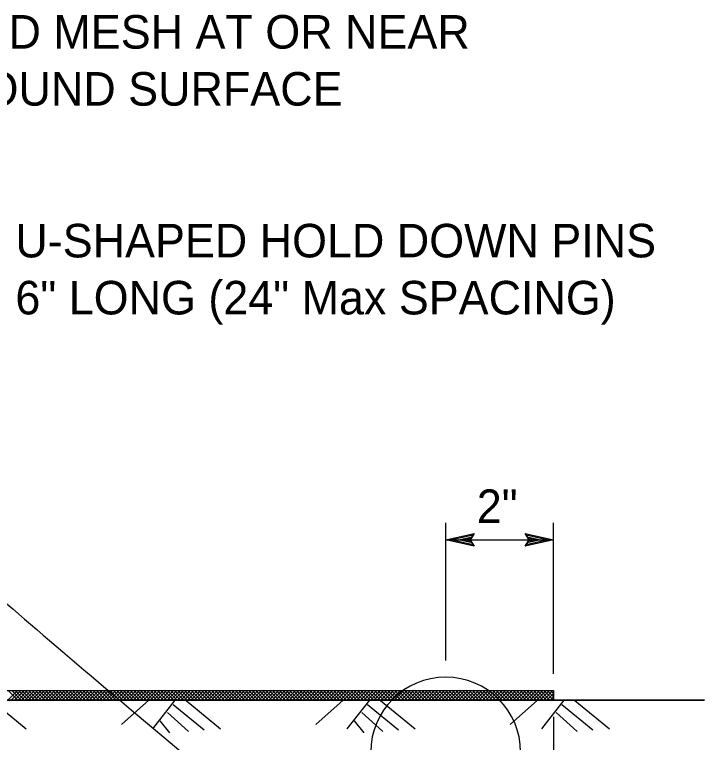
# Model space of a CAD drawing. Extents: x -894 to 866, y -476 to 714.
# Drawn here: x 565.3 to 709.3, y 104.4 to 256.3 of the extents above; entities that cross this region are included whole.
import ezdxf

# ---------------------------------------------------------------- set-up
doc = ezdxf.new("R2010")
doc.units = 0
for name, color, linetype in [('36 Drainage', 7, 'Continuous'), ('37 Drain Anno', 7, 'Continuous'), ('57 Undefined', 7, 'Continuous'), ('60 Nongeo Data', 7, 'Continuous')]:
    doc.layers.add(name, color=color, linetype=linetype)

# ---------------------------------------------------------------- blocks, each defined once
blk = doc.blocks.new('AHT')
at = {"layer": '60 Nongeo Data'}
blk.add_lwpolyline([(-5.9055, 1.3189), (0, 0), (-5.9059, -1.3094), (-5.6957, -0.9602), (-1.3693, -0.0035), (-5.6968, 0.9693), (-5.4886, 0.6205), (-2.7193, 0.002), (-5.4858, -0.6114), (-5.2756, -0.2622), (-4.0791, 0.0031), (-5.2799, 0.2713), (-5.1181, 0), (-5.9059, -1.3094), (-5.1181, 0)], close=True, dxfattribs=at)

msp = doc.modelspace()

# ---------------------------------------------------------------- linework, layer by layer
at = {"layer": '36 Drainage'}
for p, q in [((563.93, 113.19), (565.93, 115.19)), ((564.02, 115.19), (566.02, 113.19)), ((564.64, 113.19), (566.64, 115.19)), ((564.73, 115.19), (566.73, 113.19)), ((565.35, 113.19), (567.35, 115.19)), ((565.43, 115.19), (567.43, 113.19)), ((566.05, 113.19), (568.05, 115.19)), ((566.14, 115.19), (568.14, 113.19)), ((566.76, 113.19), (568.76, 115.19)), ((566.85, 115.19), (568.85, 113.19)), ((567.47, 113.19), (569.47, 115.19)), ((567.55, 115.19), (569.55, 113.19)), ((568.17, 113.19), (570.17, 115.19)), ((568.26, 115.19), (570.26, 113.19)), ((568.88, 113.19), (570.88, 115.19)), ((568.97, 115.19), (570.97, 113.19)), ((569.59, 113.19), (571.59, 115.19)), ((569.68, 115.19), (571.68, 113.19)), ((570.3, 113.19), (572.3, 115.19)), ((570.38, 115.19), (572.38, 113.19)), ((571, 113.19), (573, 115.19)), ((571.09, 115.19), (573.09, 113.19)), ((571.71, 113.19), (573.71, 115.19)), ((571.8, 115.19), (573.8, 113.19)), ((572.42, 113.19), (574.42, 115.19)), ((572.5, 115.19), (574.5, 113.19)), ((573.12, 113.19), (575.12, 115.19)), ((573.21, 115.19), (575.21, 113.19)), ((573.83, 113.19), (575.83, 115.19)), ((573.92, 115.19), (575.92, 113.19)), ((574.54, 113.19), (576.54, 115.19)), ((574.63, 115.19), (576.63, 113.19)), ((575.25, 113.19), (577.25, 115.19)), ((575.33, 115.19), (577.33, 113.19)), ((575.95, 113.19), (577.95, 115.19)), ((576.04, 115.19), (578.04, 113.19)), ((576.66, 113.19), (578.66, 115.19)), ((576.75, 115.19), (578.75, 113.19)), ((577.37, 113.19), (579.37, 115.19)), ((577.45, 115.19), (579.45, 113.19)), ((578.07, 113.19), (580.07, 115.19)), ((578.16, 115.19), (580.16, 113.19)), ((578.78, 113.19), (580.78, 115.19)), ((578.87, 115.19), (580.87, 113.19)), ((579.49, 113.19), (581.49, 115.19)), ((579.58, 115.19), (581.58, 113.19)), ((580.2, 113.19), (582.2, 115.19)), ((580.28, 115.19), (582.28, 113.19)), ((580.9, 113.19), (582.9, 115.19)), ((580.99, 115.19), (582.99, 113.19)), ((581.61, 113.19), (583.61, 115.19)), ((581.7, 115.19), (583.7, 113.19)), ((582.32, 113.19), (584.32, 115.19)), ((582.4, 115.19), (584.4, 113.19)), ((583.02, 113.19), (585.02, 115.19)), ((583.11, 115.19), (585.11, 113.19)), ((583.73, 113.19), (585.73, 115.19)), ((583.82, 115.19), (585.82, 113.19)), ((584.44, 113.19), (586.44, 115.19)), ((584.52, 115.19), (586.52, 113.19)), ((585.15, 113.19), (587.15, 115.19)), ((585.23, 115.19), (587.23, 113.19)), ((585.85, 113.19), (587.85, 115.19)), ((585.94, 115.19), (587.94, 113.19)), ((586.56, 113.19), (588.56, 115.19)), ((586.65, 115.19), (588.65, 113.19)), ((587.27, 113.19), (589.27, 115.19)), ((587.35, 115.19), (589.35, 113.19)), ((587.97, 113.19), (589.97, 115.19)), ((588.06, 115.19), (590.06, 113.19)), ((588.68, 113.19), (590.68, 115.19)), ((588.77, 115.19), (590.77, 113.19)), ((589.39, 113.19), (591.39, 115.19)), ((589.47, 115.19), (591.47, 113.19)), ((590.1, 113.19), (592.1, 115.19)), ((590.18, 115.19), (592.18, 113.19)), ((590.8, 113.19), (592.8, 115.19)), ((590.89, 115.19), (592.89, 113.19)), ((591.51, 113.19), (593.51, 115.19)), ((591.6, 115.19), (593.6, 113.19)), ((592.22, 113.19), (594.22, 115.19)), ((592.3, 115.19), (594.3, 113.19)), ((592.92, 113.19), (594.92, 115.19)), ((593.01, 115.19), (595.01, 113.19)), ((593.63, 113.19), (595.63, 115.19)), ((593.72, 115.19), (595.72, 113.19)), ((594.34, 113.19), (596.34, 115.19)), ((594.42, 115.19), (596.42, 113.19)), ((595.04, 113.19), (597.04, 115.19)), ((595.13, 115.19), (597.13, 113.19)), ((595.75, 113.19), (597.75, 115.19)), ((595.84, 115.19), (597.84, 113.19)), ((596.46, 113.19), (598.46, 115.19)), ((596.55, 115.19), (598.55, 113.19)), ((597.17, 113.19), (599.17, 115.19)), ((597.25, 115.19), (599.25, 113.19)), ((597.87, 113.19), (599.87, 115.19)), ((597.96, 115.19), (599.96, 113.19)), ((598.58, 113.19), (600.58, 115.19)), ((598.67, 115.19), (600.67, 113.19)), ((599.29, 113.19), (601.29, 115.19)), ((599.37, 115.19), (601.37, 113.19)), ((599.99, 113.19), (601.99, 115.19)), ((600.08, 115.19), (602.08, 113.19)), ((600.7, 113.19), (602.7, 115.19)), ((600.79, 115.19), (602.79, 113.19)), ((601.41, 113.19), (603.41, 115.19)), ((601.5, 115.19), (603.5, 113.19)), ((602.12, 113.19), (604.12, 115.19)), ((602.2, 115.19), (604.2, 113.19)), ((602.82, 113.19), (604.82, 115.19)), ((602.91, 115.19), (604.91, 113.19)), ((603.53, 113.19), (605.53, 115.19)), ((603.62, 115.19), (605.62, 113.19)), ((604.24, 113.19), (606.24, 115.19)), ((604.32, 115.19), (606.32, 113.19)), ((604.94, 113.19), (606.94, 115.19)), ((605.03, 115.19), (607.03, 113.19)), ((605.65, 113.19), (607.65, 115.19)), ((605.74, 115.19), (607.74, 113.19)), ((606.36, 113.19), (608.36, 115.19)), ((606.45, 115.19), (608.45, 113.19)), ((607.07, 113.19), (609.07, 115.19)), ((607.15, 115.19), (609.15, 113.19)), ((607.77, 113.19), (609.77, 115.19)), ((607.86, 115.19), (609.86, 113.19)), ((608.48, 113.19), (610.48, 115.19)), ((608.57, 115.19), (610.57, 113.19)), ((609.19, 113.19), (611.19, 115.19)), ((609.27, 115.19), (611.27, 113.19)), ((609.89, 113.19), (611.89, 115.19)), ((609.98, 115.19), (611.98, 113.19)), ((610.6, 113.19), (612.6, 115.19)), ((610.69, 115.19), (612.69, 113.19)), ((611.31, 113.19), (613.31, 115.19)), ((611.39, 115.19), (613.39, 113.19)), ((612.02, 113.19), (614.02, 115.19)), ((612.1, 115.19), (614.1, 113.19)), ((612.72, 113.19), (614.72, 115.19)), ((612.81, 115.19), (614.81, 113.19)), ((613.43, 113.19), (615.43, 115.19)), ((613.52, 115.19), (615.52, 113.19)), ((614.14, 113.19), (616.14, 115.19)), ((614.22, 115.19), (616.22, 113.19)), ((614.84, 113.19), (616.84, 115.19)), ((614.93, 115.19), (616.93, 113.19)), ((615.55, 113.19), (617.55, 115.19)), ((615.64, 115.19), (617.64, 113.19)), ((616.26, 113.19), (618.26, 115.19)), ((616.34, 115.19), (618.34, 113.19)), ((616.97, 113.19), (618.97, 115.19)), ((617.05, 115.19), (619.05, 113.19)), ((617.67, 113.19), (619.67, 115.19)), ((617.76, 115.19), (619.76, 113.19)), ((618.38, 113.19), (620.38, 115.19)), ((618.47, 115.19), (620.47, 113.19)), ((619.09, 113.19), (621.09, 115.19)), ((619.17, 115.19), (621.17, 113.19)), ((619.79, 113.19), (621.79, 115.19)), ((619.88, 115.19), (621.88, 113.19)), ((620.5, 113.19), (622.5, 115.19)), ((620.59, 115.19), (622.59, 113.19)), ((621.21, 113.19), (623.21, 115.19)), ((621.29, 115.19), (623.29, 113.19)), ((621.91, 113.19), (623.91, 115.19)), ((622, 115.19), (624, 113.19)), ((622.62, 113.19), (624.62, 115.19)), ((622.71, 115.19), (624.71, 113.19)), ((623.33, 113.19), (625.33, 115.19)), ((623.42, 115.19), (625.42, 113.19)), ((624.04, 113.19), (626.04, 115.19)), ((624.12, 115.19), (626.12, 113.19)), ((624.74, 113.19), (626.74, 115.19)), ((624.83, 115.19), (626.83, 113.19)), ((625.45, 113.19), (627.45, 115.19)), ((625.54, 115.19), (627.54, 113.19)), ((626.16, 113.19), (628.16, 115.19)), ((626.24, 115.19), (628.24, 113.19)), ((626.86, 113.19), (628.86, 115.19)), ((626.95, 115.19), (628.95, 113.19)), ((627.57, 113.19), (629.57, 115.19)), ((627.66, 115.19), (629.66, 113.19)), ((628.28, 113.19), (630.28, 115.19)), ((628.37, 115.19), (630.37, 113.19)), ((628.99, 113.19), (630.99, 115.19)), ((629.07, 115.19), (631.07, 113.19)), ((629.69, 113.19), (631.69, 115.19)), ((629.78, 115.19), (631.78, 113.19)), ((630.4, 113.19), (632.4, 115.19)), ((630.49, 115.19), (632.49, 113.19)), ((631.11, 113.19), (633.11, 115.19)), ((631.19, 115.19), (633.19, 113.19)), ((631.81, 113.19), (633.81, 115.19)), ((631.9, 115.19), (633.9, 113.19)), ((632.52, 113.19), (634.52, 115.19)), ((632.61, 115.19), (634.61, 113.19)), ((633.23, 113.19), (635.23, 115.19)), ((633.32, 115.19), (635.32, 113.19)), ((633.94, 113.19), (635.94, 115.19)), ((634.02, 115.19), (636.02, 113.19)), ((634.64, 113.19), (636.64, 115.19)), ((634.73, 115.19), (636.73, 113.19)), ((635.35, 113.19), (637.35, 115.19)), ((635.44, 115.19), (637.44, 113.19)), ((636.06, 113.19), (638.06, 115.19)), ((636.14, 115.19), (638.14, 113.19)), ((636.76, 113.19), (638.76, 115.19)), ((636.85, 115.19), (638.85, 113.19)), ((637.47, 113.19), (639.47, 115.19)), ((637.56, 115.19), (639.56, 113.19)), ((638.18, 113.19), (640.18, 115.19)), ((638.27, 115.19), (640.27, 113.19)), ((638.89, 113.19), (640.89, 115.19)), ((638.97, 115.19), (640.97, 113.19)), ((639.59, 113.19), (641.59, 115.19)), ((639.68, 115.19), (641.68, 113.19)), ((640.3, 113.19), (642.3, 115.19)), ((640.39, 115.19), (642.39, 113.19)), ((641.01, 113.19), (643.01, 115.19)), ((641.09, 115.19), (643.09, 113.19)), ((641.71, 113.19), (643.71, 115.19)), ((641.8, 115.19), (643.8, 113.19)), ((642.42, 113.19), (644.42, 115.19)), ((642.51, 115.19), (644.51, 113.19)), ((643.13, 113.19), (645.13, 115.19)), ((643.21, 115.19), (645.21, 113.19)), ((643.84, 113.19), (645.84, 115.19)), ((643.92, 115.19), (645.92, 113.19)), ((644.54, 113.19), (646.54, 115.19)), ((644.63, 115.19), (646.63, 113.19)), ((645.25, 113.19), (647.25, 115.19)), ((645.34, 115.19), (647.34, 113.19)), ((645.96, 113.19), (647.96, 115.19)), ((646.04, 115.19), (648.04, 113.19)), ((646.66, 113.19), (648.66, 115.19)), ((646.75, 115.19), (648.75, 113.19)), ((647.37, 113.19), (649.37, 115.19)), ((647.46, 115.19), (649.46, 113.19)), ((648.08, 113.19), (650.08, 115.19)), ((648.16, 115.19), (650.16, 113.19)), ((648.78, 113.19), (650.78, 115.19)), ((648.87, 115.19), (650.87, 113.19)), ((649.49, 113.19), (651.49, 115.19)), ((649.58, 115.19), (651.58, 113.19)), ((650.2, 113.19), (652.2, 115.19)), ((650.29, 115.19), (652.29, 113.19)), ((650.91, 113.19), (652.91, 115.19)), ((650.99, 115.19), (652.99, 113.19)), ((651.61, 113.19), (653.61, 115.19)), ((651.7, 115.19), (653.7, 113.19)), ((652.32, 113.19), (654.32, 115.19)), ((652.41, 115.19), (654.41, 113.19)), ((653.03, 113.19), (655.03, 115.19)), ((653.11, 115.19), (655.11, 113.19)), ((653.73, 113.19), (655.73, 115.19)), ((653.82, 115.19), (655.82, 113.19)), ((654.44, 113.19), (656.44, 115.19)), ((654.53, 115.19), (656.53, 113.19)), ((655.15, 113.19), (657.15, 115.19)), ((655.24, 115.19), (657.24, 113.19)), ((655.86, 113.19), (657.86, 115.19)), ((655.94, 115.19), (657.94, 113.19)), ((656.56, 113.19), (658.56, 115.19)), ((656.65, 115.19), (658.65, 113.19)), ((657.27, 113.19), (659.27, 115.19)), ((657.36, 115.19), (659.36, 113.19)), ((657.98, 113.19), (659.98, 115.19)), ((658.06, 115.19), (660.06, 113.19)), ((658.68, 113.19), (660.68, 115.19)), ((658.77, 115.19), (660.77, 113.19)), ((659.39, 113.19), (661.39, 115.19)), ((659.48, 115.19), (661.48, 113.19)), ((660.1, 113.19), (662.1, 115.19)), ((660.19, 115.19), (662.19, 113.19)), ((660.81, 113.19), (662.81, 115.19)), ((660.89, 115.19), (662.89, 113.19)), ((661.51, 113.19), (663.51, 115.19)), ((661.6, 115.19), (663.6, 113.19)), ((662.22, 113.19), (664.22, 115.19)), ((662.31, 115.19), (664.31, 113.19)), ((662.93, 113.19), (664.93, 115.19)), ((663.01, 115.19), (665.01, 113.19)), ((663.63, 113.19), (665.63, 115.19)), ((663.72, 115.19), (665.72, 113.19)), ((664.34, 113.19), (666.34, 115.19)), ((664.43, 115.19), (666.43, 113.19)), ((665.05, 113.19), (667.05, 115.19)), ((665.14, 115.19), (667.14, 113.19)), ((665.76, 113.19), (667.76, 115.19)), ((665.84, 115.19), (667.84, 113.19)), ((666.46, 113.19), (668.46, 115.19)), ((666.55, 115.19), (668.55, 113.19)), ((667.17, 113.19), (669.17, 115.19)), ((667.26, 115.19), (669.26, 113.19)), ((667.88, 113.19), (669.88, 115.19)), ((667.96, 115.19), (669.96, 113.19)), ((668.58, 113.19), (670.58, 115.19)), ((668.67, 115.19), (670.67, 113.19)), ((669.29, 113.19), (671.29, 115.19)), ((669.38, 115.19), (671.38, 113.19)), ((670, 113.19), (672, 115.19)), ((670.08, 115.19), (672.08, 113.19)), ((670.71, 113.19), (672.71, 115.19)), ((670.79, 115.19), (672.79, 113.19)), ((671.41, 113.19), (673.41, 115.19)), ((671.5, 115.19), (673.5, 113.19)), ((672.12, 113.19), (674.12, 115.19)), ((672.21, 115.19), (674.21, 113.19)), ((672.83, 113.19), (674.83, 115.19)), ((672.91, 115.19), (674.91, 113.19)), ((673.53, 113.19), (675.53, 115.19)), ((673.62, 115.19), (675.62, 113.19)), ((674.24, 113.19), (676.24, 115.19)), ((674.33, 115.19), (676.33, 113.19)), ((674.95, 113.19), (676.95, 115.19)), ((675.03, 115.19), (677.03, 113.19)), ((675.65, 113.19), (677.65, 115.19)), ((675.74, 115.19), (677.74, 113.19)), ((676.36, 113.19), (677.78, 114.61)), ((676.45, 115.19), (677.78, 113.86)), ((677.16, 115.19), (677.78, 114.56)), ((677.78, 115.19), (677.78, 113.19)), ((709.26, 113.19), (425.33, 113.19)), ((677.07, 113.19), (677.78, 113.91)), ((677.78, 113.19), (677.78, 113.2))]:
    msp.add_line(p, q, dxfattribs=at)
for points in [[(499.78, 115.19), (677.78, 115.19)], [(497.78, 113.19), (677.78, 113.19)]]:
    msp.add_lwpolyline(points, dxfattribs=at)
at = {"layer": '37 Drain Anno'}
for p, q in [((655.28, 121.49), (655.28, 150.16)), ((677.78, 118.69), (677.78, 150.16)), ((655.28, 146.66), (677.78, 146.66)), ((677.78, 109.69), (677.78, 13.38))]:
    msp.add_line(p, q, dxfattribs=at)
msp.add_open_spline([(561.33, 211.02), (546.09, 211.02), (530.12, 206.97), (524.41, 187.9), (527.5, 170.26), (542.04, 150.23), (639.66, 69.42)], degree=2, dxfattribs=at)
at = {"layer": '57 Undefined'}
for p, q in [((560.55, 113.15), (567.76, 107.21)), ((593.32, 113.21), (587.61, 108.13)), ((598.8, 113.17), (594.1, 107.19)), ((601.11, 113.15), (608.32, 107.21)), ((633.88, 113.21), (628.17, 108.13)), ((639.37, 113.17), (634.67, 107.19)), ((641.67, 113.15), (648.88, 107.21)), ((674.44, 113.21), (668.74, 108.13)), ((679.93, 113.17), (675.23, 107.19)), ((682.24, 113.15), (689.44, 107.21)), ((598.41, 112.27), (604.86, 106.97)), ((638.98, 112.27), (645.42, 106.97)), ((679.54, 112.27), (685.98, 106.97)), ((597.21, 110.62), (601.6, 106.62)), ((637.77, 110.62), (642.17, 106.62)), ((678.33, 110.62), (682.73, 106.62)), ((595.61, 108.9), (597.67, 106.37)), ((636.17, 108.9), (638.23, 106.37))]:
    msp.add_line(p, q, dxfattribs=at)
msp.add_lwpolyline([(425.33, 113.19), (709.26, 113.19)], dxfattribs=at)
msp.add_arc((655.28, 102.36), 15.63, 0, 180, dxfattribs=at)

# ---------------------------------------------------------------- block references
at = {"layer": '37 Drain Anno', "xscale": 1.000355576626763, "yscale": 0.9987444355667161, "rotation": 180}
msp.add_blockref('AHT', (655.28, 146.66), dxfattribs=at)
at = {"layer": '37 Drain Anno', "xscale": 1.000355576626763, "yscale": 0.9987444355667161}
msp.add_blockref('AHT', (677.78, 146.66), dxfattribs=at)

# ---------------------------------------------------------------- texts
at = {"layer": '57 Undefined'}
for s, p in [('BEND MESH AT OR NEAR ', (544.83, 249.15)), ('GROUND SURFACE', (544.83, 237.25)), ('U-SHAPED HOLD DOWN PINS', (565.5, 205.58)), ('6" LONG (24" Max SPACING)', (565.5, 193.68)), ('2"', (661.76, 150.16))]:
    msp.add_text(s, height=7, dxfattribs=at).set_placement(p)

doc.saveas('drawing.dxf')
